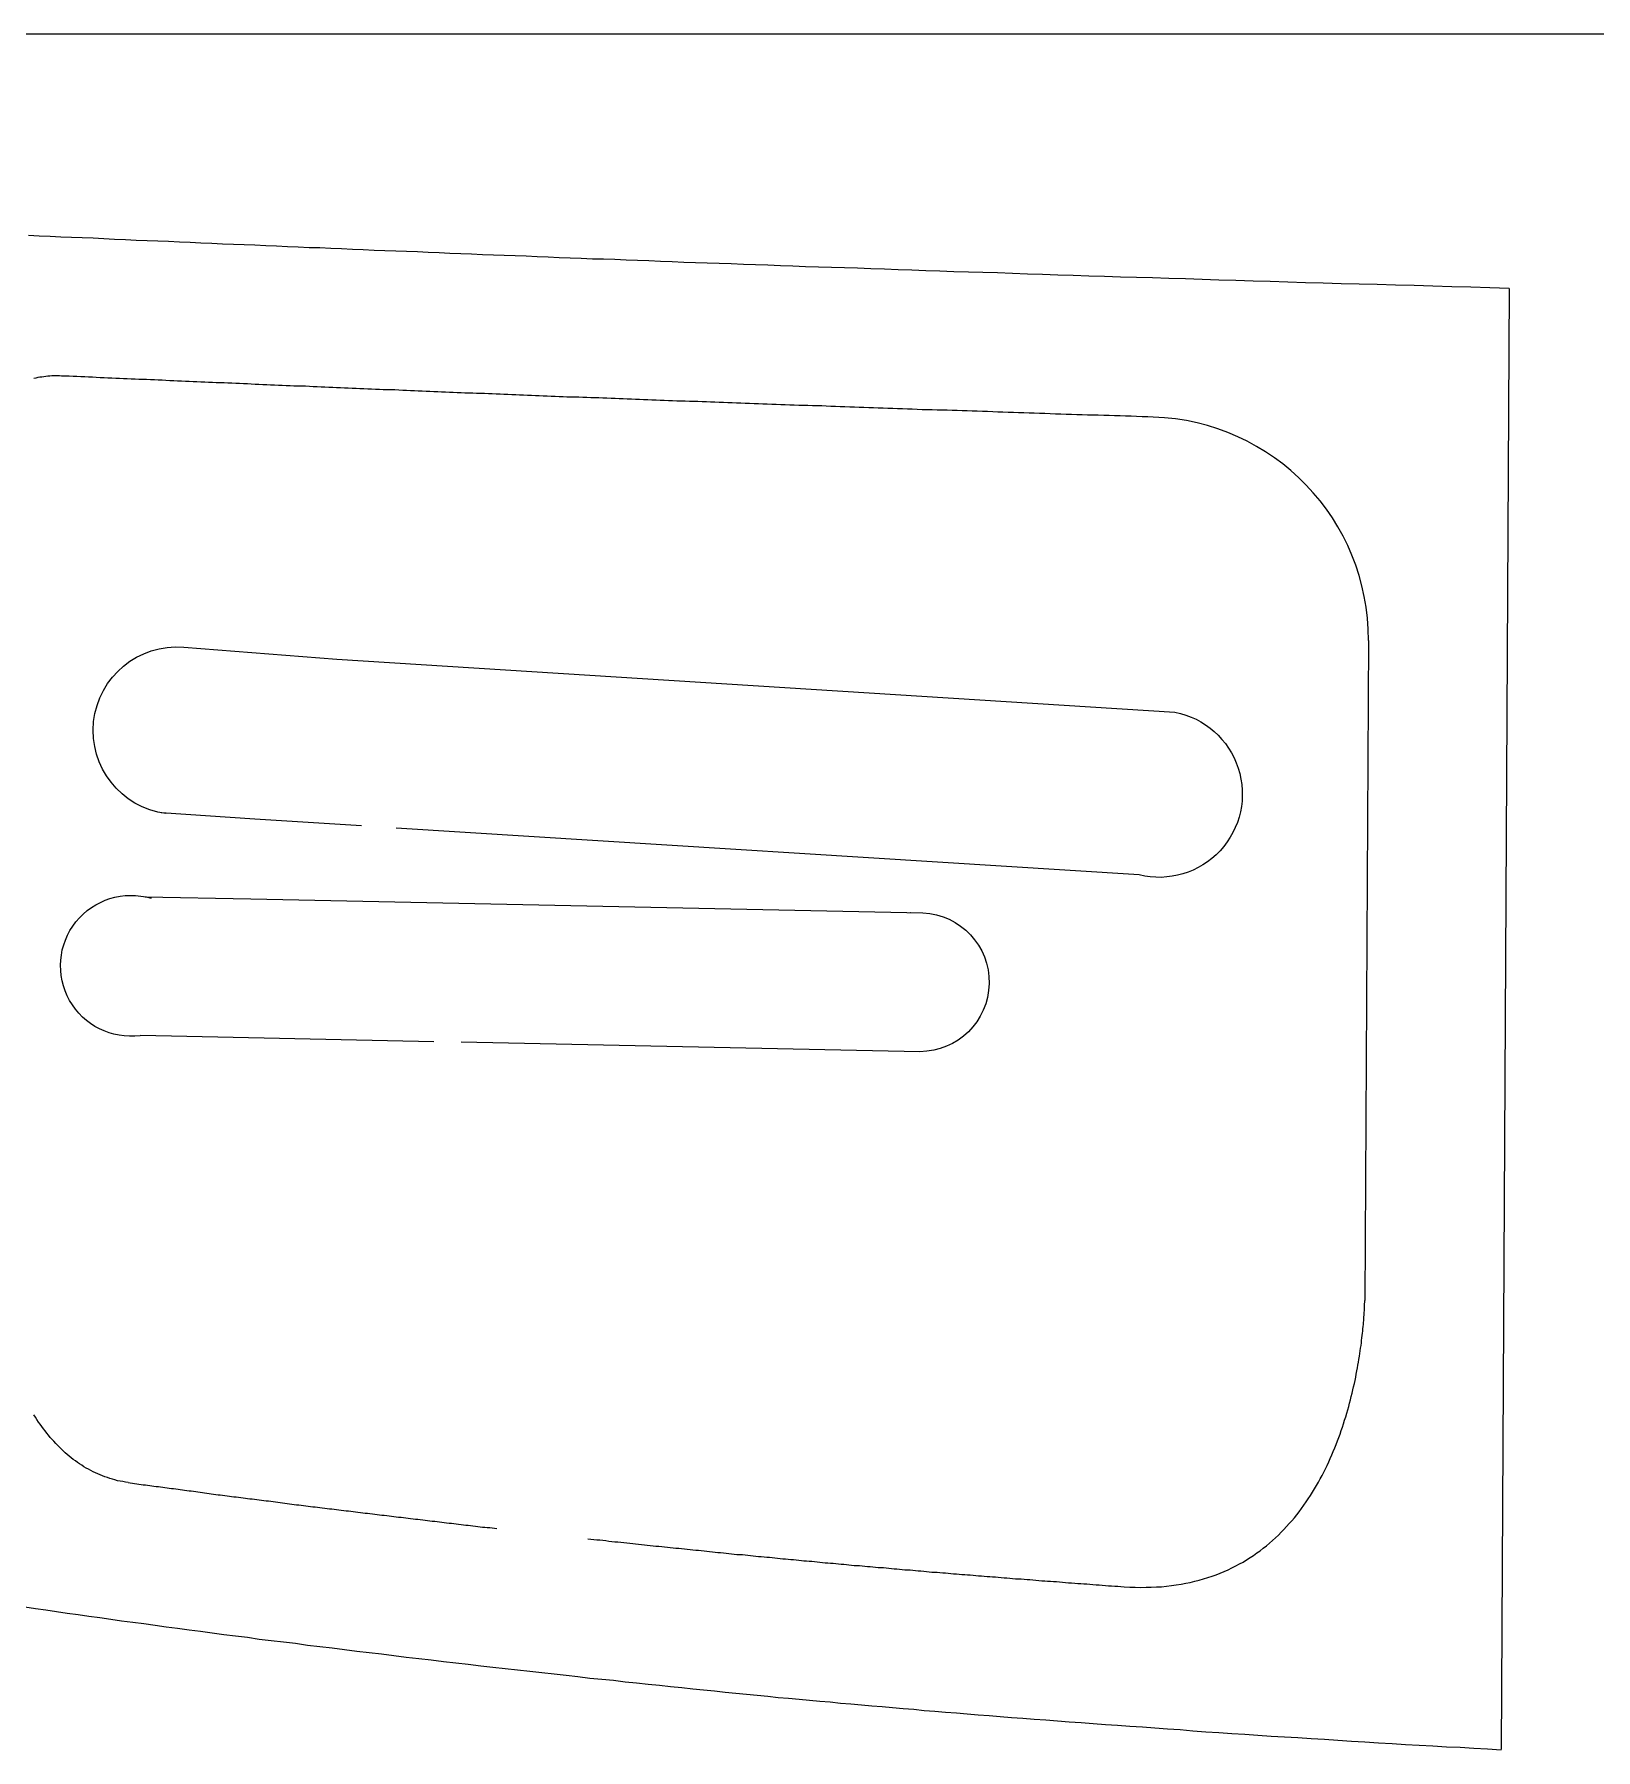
# Model space of a CAD drawing. Header units: millimetres. Extents: x 41 to 1041, y 1148 to 1248.
# Drawn here: x 861.7 to 917.9, y 1186.1 to 1247.8 of the extents above; entities that cross this region are included whole.
import ezdxf

# ---------------------------------------------------------------- set-up
doc = ezdxf.new("R2010")
doc.units = ezdxf.units.MM

msp = doc.modelspace()

# ---------------------------------------------------------------- linework, layer by layer
msp.add_line((1041.281, 1247.802), (41.311, 1247.802))
at = {"color": 3}
for p, q in [((914.829, 1238.659), (914.537, 1186.068)), ((909.759, 1225.985), (909.627, 1202.233)), ((901.508, 1217.546), (874.762, 1219.235)), ((876.116, 1211.547), (865.558, 1211.764)), ((893.617, 1211.187), (877.099, 1211.526))]:
    msp.add_line(p, q, dxfattribs=at)
for points in [[(866.474, 1219.758, -0.97632), (867.114, 1225.745), (872.627, 1225.311)], [(902.797, 1223.406, -1.023403), (901.508, 1217.546)], [(865.544, 1211.762, -1.236556), (865.943, 1216.706)], [(893.72, 1216.185, -0.975424), (893.617, 1211.187)]]:
    msp.add_lwpolyline(points, format="xyb", dxfattribs=at)
for points in [[(872.627, 1225.311), (902.797, 1223.406)], [(873.516, 1219.314), (869.673, 1219.556), (866.303, 1219.786)], [(876.286, 1219.139), (876.286, 1219.139)], [(891.499, 1218.178), (891.499, 1218.178)], [(865.726, 1216.761), (869.525, 1216.683)], [(869.525, 1216.683), (893.72, 1216.185)], [(885.408, 1216.356), (885.408, 1216.356)], [(870.64, 1211.659), (870.64, 1211.659)], [(876.116, 1211.547), (876.116, 1211.547)], [(885.951, 1211.344), (885.951, 1211.344)], [(893.617, 1211.187), (893.617, 1211.187)]]:
    msp.add_lwpolyline(points, dxfattribs=at)
for points in [[(914.829, 1238.655, 0), (914.133, 1238.678, 0), (913.443, 1238.7, 0), (912.759, 1238.713, 0), (912.08, 1238.735, 0), (911.407, 1238.757, 0), (910.74, 1238.77, 0), (910.079, 1238.792, 0), (909.423, 1238.805, 0), (908.773, 1238.827, 0), (908.128, 1238.849, 0), (907.489, 1238.862, 0), (906.856, 1238.884, 0), (906.228, 1238.906, 0), (905.606, 1238.919, 0), (904.99, 1238.941, 0), (904.379, 1238.953, 0), (903.774, 1238.975, 0), (903.174, 1238.997, 0), (902.58, 1239.01, 0), (901.991, 1239.032, 0), (901.408, 1239.044, 0), (900.83, 1239.066, 0), (900.259, 1239.088, 0), (899.693, 1239.1, 0), (899.132, 1239.122, 0), (898.576, 1239.134, 0), (898.026, 1239.156, 0), (897.482, 1239.168, 0), (896.943, 1239.19, 0), (896.409, 1239.212, 0), (895.881, 1239.224, 0), (895.358, 1239.246, 0), (894.841, 1239.258, 0), (894.329, 1239.28, 0), (893.823, 1239.291, 0), (893.322, 1239.313, 0), (892.826, 1239.325, 0), (892.336, 1239.347, 0), (891.851, 1239.359, 0), (891.372, 1239.38, 0), (890.897, 1239.392, 0), (890.427, 1239.404, 0), (889.962, 1239.425, 0), (889.501, 1239.437, 0), (889.045, 1239.459, 0), (888.593, 1239.47, 0), (888.145, 1239.492, 0), (887.701, 1239.504, 0), (887.261, 1239.515, 0), (886.824, 1239.537, 0), (886.391, 1239.548, 0), (885.962, 1239.57, 0), (885.535, 1239.582, 0), (885.112, 1239.593, 0), (884.692, 1239.615, 0), (884.275, 1239.626, 0), (883.86, 1239.648, 0), (883.449, 1239.659, 0), (883.039, 1239.671, 0), (882.632, 1239.692, 0), (882.227, 1239.704, 0), (881.823, 1239.715, 0), (881.422, 1239.736, 0), (881.022, 1239.748, 0), (880.624, 1239.759, 0), (880.227, 1239.781, 0), (879.831, 1239.792, 0), (879.437, 1239.814, 0), (879.043, 1239.825, 0), (878.651, 1239.837, 0), (878.259, 1239.858, 0), (877.867, 1239.869, 0), (877.476, 1239.891, 0), (877.086, 1239.902, 0), (876.695, 1239.914, 0), (876.305, 1239.935, 0), (875.914, 1239.946, 0), (875.525, 1239.968, 0), (875.134, 1239.979, 0), (874.744, 1239.991, 0), (874.354, 1240.012, 0), (873.964, 1240.024, 0), (873.574, 1240.045, 0), (873.184, 1240.056, 0), (872.794, 1240.078, 0), (872.405, 1240.089, 0), (872.015, 1240.111, 0), (871.625, 1240.122, 0), (871.236, 1240.143, 0), (870.846, 1240.155, 0), (870.457, 1240.176, 0), (870.068, 1240.188, 0), (869.679, 1240.209, 0), (869.289, 1240.221, 0), (868.901, 1240.242, 0), (868.512, 1240.253, 0), (868.123, 1240.275, 0), (867.735, 1240.286, 0), (867.346, 1240.308, 0), (866.957, 1240.319, 0), (866.569, 1240.34, 0), (866.18, 1240.352, 0), (865.792, 1240.373, 0), (865.403, 1240.385, 0), (865.015, 1240.406, 0), (864.627, 1240.418, 0), (864.239, 1240.439, 0), (863.851, 1240.46, 0), (863.463, 1240.472, 0), (863.075, 1240.493, 0), (862.687, 1240.505, 0), (862.3, 1240.526, 0), (861.912, 1240.537, 0), (861.525, 1240.559, 0)], [(862.715, 1235.504, 0), (862.644, 1235.505, 0), (862.574, 1235.505, 0), (862.503, 1235.505, 0), (862.432, 1235.505, 0), (862.361, 1235.506, 0), (862.29, 1235.496, 0), (862.218, 1235.496, 0), (862.147, 1235.487, 0), (862.075, 1235.477, 0), (862.003, 1235.467, 0), (861.932, 1235.457, 0), (861.86, 1235.448, 0), (861.788, 1235.428, 0), (861.716, 1235.418, 0)], [(902.013, 1234.022, 0), (901.814, 1234.032, 0), (901.614, 1234.033, 0), (901.415, 1234.044, 0), (901.217, 1234.054, 0), (901.019, 1234.055, 0), (900.822, 1234.066, 0), (900.625, 1234.067, 0), (900.428, 1234.077, 0), (900.232, 1234.078, 0), (900.037, 1234.089, 0), (899.842, 1234.099, 0), (899.647, 1234.1, 0), (899.453, 1234.111, 0), (899.26, 1234.112, 0), (899.067, 1234.122, 0), (898.874, 1234.123, 0), (898.684, 1234.134, 0), (898.492, 1234.134, 0), (898.301, 1234.145, 0), (898.111, 1234.156, 0), (897.921, 1234.156, 0), (897.731, 1234.167, 0), (897.542, 1234.168, 0), (897.354, 1234.179, 0), (897.166, 1234.179, 0), (896.979, 1234.19, 0), (896.792, 1234.191, 0), (896.605, 1234.201, 0), (896.42, 1234.202, 0), (896.234, 1234.213, 0), (896.049, 1234.223, 0), (895.865, 1234.224, 0), (895.681, 1234.235, 0), (895.498, 1234.235, 0), (895.315, 1234.246, 0), (895.133, 1234.247, 0), (894.951, 1234.257, 0), (894.77, 1234.258, 0), (894.59, 1234.269, 0), (894.409, 1234.269, 0), (894.23, 1234.28, 0), (894.051, 1234.281, 0), (893.872, 1234.291, 0), (893.694, 1234.292, 0), (893.517, 1234.302, 0), (893.34, 1234.313, 0), (893.163, 1234.314, 0), (892.987, 1234.324, 0), (892.812, 1234.325, 0), (892.637, 1234.336, 0), (892.463, 1234.336, 0), (892.289, 1234.347, 0), (892.116, 1234.348, 0), (891.943, 1234.358, 0), (891.771, 1234.359, 0), (891.599, 1234.369, 0), (891.428, 1234.37, 0), (891.257, 1234.381, 0), (891.087, 1234.381, 0), (890.918, 1234.392, 0), (890.749, 1234.393, 0), (890.58, 1234.403, 0), (890.413, 1234.404, 0), (890.245, 1234.414, 0), (890.08, 1234.425, 0), (889.913, 1234.426, 0), (889.748, 1234.436, 0), (889.583, 1234.437, 0), (889.418, 1234.447, 0), (889.254, 1234.448, 0), (889.09, 1234.459, 0), (888.928, 1234.459, 0), (888.765, 1234.47, 0), (888.603, 1234.47, 0), (888.442, 1234.481, 0), (888.281, 1234.482, 0), (888.121, 1234.492, 0), (887.961, 1234.493, 0), (887.802, 1234.503, 0), (887.643, 1234.504, 0), (887.485, 1234.514, 0), (887.327, 1234.515, 0), (887.17, 1234.526, 0), (887.013, 1234.526, 0), (886.857, 1234.537, 0), (886.701, 1234.537, 0), (886.545, 1234.548, 0), (886.39, 1234.548, 0), (886.236, 1234.559, 0), (886.082, 1234.56, 0), (885.928, 1234.57, 0), (885.775, 1234.571, 0), (885.622, 1234.581, 0), (885.469, 1234.582, 0), (885.317, 1234.592, 0), (885.166, 1234.593, 0), (885.014, 1234.603, 0), (884.864, 1234.604, 0), (884.713, 1234.614, 0), (884.563, 1234.615, 0), (884.413, 1234.626, 0), (884.264, 1234.626, 0), (884.115, 1234.637, 0), (883.966, 1234.637, 0), (883.817, 1234.648, 0), (883.669, 1234.648, 0), (883.522, 1234.659, 0), (883.374, 1234.659, 0), (883.227, 1234.67, 0), (883.08, 1234.67, 0), (882.934, 1234.681, 0), (882.787, 1234.681, 0), (882.641, 1234.692, 0), (882.496, 1234.693, 0), (882.35, 1234.703, 0), (882.205, 1234.704, 0), (882.061, 1234.714, 0), (881.916, 1234.715, 0), (881.772, 1234.715, 0), (881.628, 1234.726, 0), (881.484, 1234.726, 0), (881.34, 1234.737, 0), (881.196, 1234.737, 0), (881.053, 1234.748, 0), (880.91, 1234.748, 0), (880.767, 1234.759, 0), (880.624, 1234.759, 0), (880.482, 1234.77, 0), (880.339, 1234.77, 0), (880.197, 1234.781, 0), (880.055, 1234.781, 0), (879.913, 1234.792, 0), (879.771, 1234.792, 0), (879.63, 1234.803, 0), (879.488, 1234.803, 0), (879.347, 1234.814, 0), (879.206, 1234.814, 0), (879.064, 1234.825, 0), (878.923, 1234.826, 0), (878.783, 1234.836, 0), (878.642, 1234.837, 0), (878.501, 1234.847, 0), (878.36, 1234.848, 0), (878.22, 1234.858, 0), (878.079, 1234.859, 0), (877.939, 1234.869, 0), (877.799, 1234.87, 0), (877.658, 1234.88, 0), (877.518, 1234.881, 0), (877.378, 1234.891, 0), (877.238, 1234.892, 0), (877.097, 1234.902, 0), (876.957, 1234.903, 0), (876.817, 1234.913, 0), (876.677, 1234.914, 0), (876.537, 1234.924, 0), (876.397, 1234.925, 0), (876.256, 1234.935, 0), (876.116, 1234.936, 0), (875.976, 1234.946, 0), (875.836, 1234.947, 0), (875.696, 1234.957, 0), (875.556, 1234.958, 0), (875.416, 1234.968, 0), (875.276, 1234.969, 0), (875.136, 1234.979, 0), (874.996, 1234.98, 0), (874.856, 1234.99, 0), (874.717, 1235.001, 0), (874.577, 1235.001, 0), (874.437, 1235.012, 0), (874.297, 1235.012, 0), (874.157, 1235.023, 0), (874.017, 1235.023, 0), (873.877, 1235.034, 0), (873.737, 1235.034, 0), (873.597, 1235.045, 0), (873.457, 1235.045, 0), (873.317, 1235.056, 0), (873.177, 1235.056, 0), (873.038, 1235.067, 0), (872.898, 1235.067, 0), (872.758, 1235.078, 0), (872.618, 1235.078, 0), (872.478, 1235.089, 0), (872.338, 1235.089, 0), (872.198, 1235.1, 0), (872.059, 1235.1, 0), (871.919, 1235.111, 0), (871.779, 1235.111, 0), (871.639, 1235.122, 0), (871.5, 1235.133, 0), (871.36, 1235.133, 0), (871.22, 1235.144, 0), (871.08, 1235.144, 0), (870.941, 1235.155, 0), (870.801, 1235.155, 0), (870.661, 1235.166, 0), (870.521, 1235.166, 0), (870.382, 1235.177, 0), (870.242, 1235.177, 0), (870.102, 1235.188, 0), (869.963, 1235.188, 0), (869.823, 1235.199, 0), (869.683, 1235.199, 0), (869.544, 1235.21, 0), (869.404, 1235.22, 0), (869.265, 1235.221, 0), (869.125, 1235.231, 0), (868.985, 1235.232, 0), (868.846, 1235.242, 0), (868.706, 1235.243, 0), (868.567, 1235.253, 0), (868.427, 1235.254, 0), (868.287, 1235.264, 0), (868.148, 1235.265, 0), (868.008, 1235.275, 0), (867.87, 1235.286, 0), (867.73, 1235.286, 0), (867.591, 1235.297, 0), (867.451, 1235.297, 0), (867.312, 1235.308, 0), (867.172, 1235.308, 0), (867.033, 1235.319, 0), (866.894, 1235.319, 0), (866.754, 1235.33, 0), (866.615, 1235.33, 0), (866.475, 1235.341, 0), (866.336, 1235.351, 0), (866.196, 1235.352, 0), (866.057, 1235.362, 0), (865.918, 1235.363, 0), (865.778, 1235.373, 0), (865.639, 1235.374, 0), (865.5, 1235.384, 0), (865.36, 1235.385, 0), (865.221, 1235.395, 0), (865.082, 1235.406, 0), (864.942, 1235.406, 0), (864.803, 1235.417, 0), (864.664, 1235.417, 0), (864.524, 1235.428, 0), (864.385, 1235.428, 0), (864.246, 1235.439, 0), (864.107, 1235.439, 0), (863.967, 1235.45, 0), (863.828, 1235.46, 0), (863.689, 1235.461, 0), (863.55, 1235.471, 0), (863.411, 1235.472, 0), (863.271, 1235.482, 0), (863.132, 1235.483, 0), (862.993, 1235.493, 0), (862.854, 1235.504, 0), (862.715, 1235.504, 0)], [(893.281, 1216.193, 0), (893.281, 1216.193, 0), (893.281, 1216.193, 0), (893.281, 1216.193, 0), (893.281, 1216.193, 0), (893.281, 1216.193, 0), (893.281, 1216.193, 0), (893.281, 1216.193, 0), (893.281, 1216.193, 0), (893.281, 1216.193, 0), (893.281, 1216.193, 0), (893.281, 1216.193, 0), (893.281, 1216.193, 0), (893.281, 1216.193, 0), (893.281, 1216.193, 0), (893.281, 1216.193, 0), (893.281, 1216.193, 0), (893.282, 1216.193, 0), (893.282, 1216.193, 0), (893.282, 1216.193, 0), (893.282, 1216.193, 0), (893.282, 1216.193, 0), (893.282, 1216.193, 0), (893.282, 1216.193, 0), (893.282, 1216.193, 0), (893.282, 1216.193, 0), (893.282, 1216.193, 0), (893.283, 1216.193, 0), (893.283, 1216.193, 0), (893.283, 1216.193, 0), (893.283, 1216.193, 0), (893.283, 1216.193, 0), (893.283, 1216.193, 0), (893.283, 1216.193, 0), (893.283, 1216.193, 0), (893.283, 1216.193, 0), (893.284, 1216.193, 0), (893.284, 1216.193, 0), (893.284, 1216.193, 0), (893.284, 1216.193, 0), (893.284, 1216.193, 0), (893.284, 1216.193, 0), (893.284, 1216.193, 0), (893.285, 1216.193, 0), (893.285, 1216.193, 0), (893.285, 1216.193, 0), (893.285, 1216.193, 0), (893.285, 1216.193, 0), (893.285, 1216.193, 0), (893.285, 1216.193, 0), (893.285, 1216.193, 0), (893.286, 1216.193, 0), (893.286, 1216.193, 0), (893.286, 1216.193, 0), (893.286, 1216.193, 0), (893.286, 1216.193, 0), (893.286, 1216.193, 0), (893.286, 1216.193, 0), (893.287, 1216.193, 0), (893.287, 1216.193, 0), (893.287, 1216.193, 0), (893.287, 1216.193, 0), (893.287, 1216.193, 0), (893.287, 1216.193, 0), (893.287, 1216.193, 0), (893.287, 1216.193, 0), (893.288, 1216.193, 0), (893.288, 1216.193, 0), (893.288, 1216.193, 0), (893.288, 1216.193, 0), (893.288, 1216.193, 0), (893.288, 1216.193, 0), (893.288, 1216.193, 0), (893.288, 1216.193, 0), (893.289, 1216.193, 0), (893.289, 1216.193, 0), (893.289, 1216.193, 0), (893.289, 1216.193, 0), (893.289, 1216.193, 0), (893.289, 1216.193, 0), (893.289, 1216.193, 0), (893.289, 1216.193, 0), (893.289, 1216.193, 0), (893.29, 1216.193, 0), (893.29, 1216.193, 0), (893.29, 1216.193, 0), (893.29, 1216.193, 0), (893.29, 1216.193, 0), (893.29, 1216.193, 0), (893.29, 1216.193, 0), (893.29, 1216.193, 0), (893.29, 1216.193, 0), (893.29, 1216.193, 0), (893.29, 1216.193, 0), (893.291, 1216.193, 0), (893.291, 1216.193, 0), (893.291, 1216.193, 0), (893.291, 1216.193, 0), (893.291, 1216.193, 0), (893.291, 1216.193, 0), (893.291, 1216.193, 0), (893.291, 1216.193, 0), (893.291, 1216.193, 0), (893.291, 1216.193, 0), (893.291, 1216.193, 0), (893.291, 1216.193, 0), (893.291, 1216.193, 0), (893.291, 1216.193, 0), (893.291, 1216.193, 0), (893.291, 1216.193, 0), (893.291, 1216.193, 0), (893.291, 1216.193, 0), (893.291, 1216.193, 0), (893.291, 1216.193, 0), (893.291, 1216.193, 0), (893.291, 1216.193, 0), (893.291, 1216.193, 0), (893.291, 1216.193, 0), (893.291, 1216.193, 0), (893.291, 1216.193, 0), (893.291, 1216.193, 0), (893.291, 1216.193, 0), (893.291, 1216.193, 0), (893.291, 1216.193, 0), (893.291, 1216.193, 0), (893.291, 1216.193, 0), (893.291, 1216.193, 0), (893.291, 1216.193, 0)], [(900.966, 1191.925, 0), (901.168, 1191.914, 0), (901.366, 1191.914, 0), (901.561, 1191.903, 0), (901.754, 1191.912, 0), (901.943, 1191.912, 0), (902.129, 1191.921, 0), (902.312, 1191.93, 0), (902.492, 1191.95, 0), (902.669, 1191.969, 0), (902.843, 1191.998, 0), (903.014, 1192.018, 0), (903.183, 1192.057, 0), (903.348, 1192.086, 0), (903.51, 1192.126, 0), (903.67, 1192.165, 0), (903.827, 1192.215, 0), (903.981, 1192.264, 0), (904.133, 1192.314, 0), (904.281, 1192.363, 0), (904.427, 1192.423, 0), (904.57, 1192.482, 0), (904.71, 1192.542, 0), (904.849, 1192.611, 0), (904.984, 1192.681, 0), (905.117, 1192.75, 0), (905.247, 1192.82, 0), (905.375, 1192.899, 0), (905.5, 1192.979, 0), (905.622, 1193.058, 0), (905.743, 1193.148, 0), (905.861, 1193.227, 0), (905.976, 1193.317, 0), (906.09, 1193.407, 0), (906.2, 1193.496, 0), (906.308, 1193.596, 0), (906.415, 1193.695, 0), (906.518, 1193.785, 0), (906.619, 1193.895, 0), (906.719, 1193.994, 0), (906.816, 1194.094, 0), (906.91, 1194.204, 0), (907.004, 1194.303, 0), (907.094, 1194.413, 0), (907.183, 1194.523, 0), (907.269, 1194.632, 0), (907.353, 1194.752, 0), (907.435, 1194.862, 0), (907.515, 1194.981, 0), (907.594, 1195.091, 0), (907.67, 1195.211, 0), (907.745, 1195.331, 0), (907.817, 1195.45, 0), (907.887, 1195.57, 0), (907.957, 1195.69, 0), (908.023, 1195.81, 0), (908.089, 1195.929, 0), (908.152, 1196.059, 0), (908.214, 1196.179, 0), (908.273, 1196.299, 0), (908.332, 1196.428, 0), (908.388, 1196.548, 0), (908.442, 1196.678, 0), (908.496, 1196.798, 0), (908.547, 1196.928, 0), (908.597, 1197.047, 0), (908.645, 1197.177, 0), (908.692, 1197.307, 0), (908.737, 1197.427, 0), (908.782, 1197.557, 0), (908.823, 1197.677, 0), (908.865, 1197.796, 0), (908.904, 1197.926, 0), (908.942, 1198.046, 0), (908.979, 1198.176, 0), (909.014, 1198.296, 0), (909.049, 1198.416, 0), (909.081, 1198.536, 0), (909.113, 1198.656, 0), (909.143, 1198.775, 0), (909.173, 1198.895, 0), (909.2, 1199.015, 0), (909.226, 1199.125, 0), (909.253, 1199.245, 0), (909.277, 1199.355, 0), (909.301, 1199.475, 0), (909.322, 1199.585, 0), (909.343, 1199.695, 0), (909.364, 1199.805, 0), (909.383, 1199.905, 0), (909.402, 1200.015, 0), (909.419, 1200.114, 0), (909.435, 1200.224, 0), (909.451, 1200.324, 0), (909.466, 1200.424, 0), (909.479, 1200.514, 0), (909.493, 1200.614, 0), (909.505, 1200.704, 0), (909.516, 1200.794, 0), (909.527, 1200.884, 0), (909.537, 1200.974, 0), (909.546, 1201.054, 0), (909.555, 1201.134, 0), (909.563, 1201.214, 0), (909.57, 1201.294, 0), (909.578, 1201.374, 0), (909.584, 1201.444, 0), (909.589, 1201.514, 0), (909.594, 1201.574, 0), (909.599, 1201.644, 0), (909.603, 1201.704, 0), (909.607, 1201.764, 0), (909.61, 1201.814, 0), (909.613, 1201.864, 0), (909.615, 1201.914, 0), (909.618, 1201.964, 0), (909.62, 1202.004, 0), (909.621, 1202.044, 0), (909.623, 1202.074, 0), (909.624, 1202.114, 0), (909.624, 1202.134, 0), (909.625, 1202.164, 0), (909.625, 1202.184, 0), (909.627, 1202.204, 0), (909.627, 1202.214, 0), (909.627, 1202.224, 0), (909.627, 1202.234, 0), (909.627, 1202.234, 0)], [(865.115, 1195.685, 0), (865.017, 1195.696, 0), (864.921, 1195.716, 0), (864.826, 1195.727, 0), (864.732, 1195.747, 0), (864.638, 1195.777, 0), (864.546, 1195.798, 0), (864.455, 1195.828, 0), (864.365, 1195.858, 0), (864.276, 1195.889, 0), (864.188, 1195.919, 0), (864.103, 1195.959, 0), (864.017, 1195.989, 0), (863.932, 1196.03, 0), (863.848, 1196.07, 0), (863.765, 1196.11, 0), (863.683, 1196.161, 0), (863.602, 1196.201, 0), (863.523, 1196.251, 0), (863.444, 1196.302, 0), (863.366, 1196.352, 0), (863.289, 1196.402, 0), (863.213, 1196.462, 0), (863.139, 1196.513, 0), (863.065, 1196.573, 0), (862.992, 1196.633, 0), (862.919, 1196.693, 0), (862.848, 1196.754, 0), (862.778, 1196.824, 0), (862.709, 1196.884, 0), (862.64, 1196.954, 0), (862.572, 1197.025, 0), (862.506, 1197.085, 0), (862.44, 1197.165, 0), (862.375, 1197.235, 0), (862.311, 1197.306, 0), (862.248, 1197.386, 0), (862.185, 1197.456, 0), (862.124, 1197.536, 0), (862.064, 1197.617, 0), (862.004, 1197.697, 0), (861.944, 1197.777, 0), (861.886, 1197.857, 0), (861.829, 1197.947, 0), (861.772, 1198.028, 0), (861.716, 1198.118, 0)], [(865.115, 1195.685, 0), (865.191, 1195.665, 0), (865.268, 1195.655, 0), (865.345, 1195.645, 0), (865.422, 1195.634, 0), (865.499, 1195.624, 0), (865.577, 1195.614, 0), (865.654, 1195.603, 0), (865.732, 1195.593, 0), (865.81, 1195.583, 0), (865.888, 1195.573, 0), (865.965, 1195.562, 0), (866.043, 1195.552, 0), (866.122, 1195.542, 0), (866.2, 1195.532, 0), (866.278, 1195.521, 0), (866.356, 1195.511, 0), (866.435, 1195.501, 0), (866.513, 1195.49, 0), (866.592, 1195.48, 0), (866.671, 1195.47, 0), (866.75, 1195.46, 0), (866.829, 1195.449, 0), (866.908, 1195.439, 0), (866.987, 1195.429, 0), (867.067, 1195.418, 0), (867.146, 1195.408, 0), (867.226, 1195.398, 0), (867.304, 1195.387, 0), (867.384, 1195.377, 0), (867.464, 1195.367, 0), (867.544, 1195.357, 0), (867.624, 1195.346, 0), (867.704, 1195.336, 0), (867.784, 1195.326, 0), (867.865, 1195.305, 0), (867.945, 1195.295, 0), (868.026, 1195.285, 0), (868.107, 1195.275, 0), (868.188, 1195.264, 0), (868.269, 1195.254, 0), (868.35, 1195.244, 0), (868.431, 1195.233, 0), (868.512, 1195.223, 0), (868.594, 1195.213, 0), (868.675, 1195.203, 0), (868.757, 1195.192, 0), (868.839, 1195.182, 0), (868.921, 1195.172, 0), (869.003, 1195.161, 0), (869.085, 1195.151, 0), (869.167, 1195.141, 0), (869.25, 1195.13, 0), (869.332, 1195.12, 0), (869.414, 1195.11, 0), (869.496, 1195.1, 0), (869.579, 1195.089, 0), (869.662, 1195.079, 0), (869.745, 1195.069, 0), (869.828, 1195.058, 0), (869.911, 1195.048, 0), (869.995, 1195.038, 0), (870.078, 1195.027, 0), (870.162, 1195.017, 0), (870.245, 1195.007, 0), (870.329, 1194.996, 0), (870.413, 1194.986, 0), (870.496, 1194.976, 0), (870.58, 1194.966, 0), (870.664, 1194.945, 0), (870.748, 1194.935, 0), (870.833, 1194.925, 0), (870.917, 1194.914, 0), (871.001, 1194.904, 0), (871.086, 1194.894, 0), (871.17, 1194.883, 0), (871.255, 1194.873, 0), (871.339, 1194.863, 0), (871.424, 1194.853, 0), (871.509, 1194.842, 0), (871.594, 1194.832, 0), (871.677, 1194.822, 0), (871.762, 1194.811, 0), (871.847, 1194.801, 0), (871.933, 1194.791, 0), (872.018, 1194.78, 0), (872.103, 1194.77, 0), (872.188, 1194.76, 0), (872.274, 1194.749, 0), (872.359, 1194.739, 0), (872.444, 1194.729, 0), (872.53, 1194.718, 0), (872.615, 1194.708, 0), (872.701, 1194.698, 0), (872.787, 1194.688, 0), (872.872, 1194.677, 0), (872.958, 1194.667, 0), (873.044, 1194.657, 0), (873.13, 1194.646, 0), (873.216, 1194.636, 0), (873.301, 1194.626, 0), (873.387, 1194.615, 0), (873.473, 1194.605, 0), (873.559, 1194.595, 0), (873.645, 1194.584, 0), (873.731, 1194.574, 0), (873.817, 1194.564, 0), (873.904, 1194.554, 0), (873.989, 1194.543, 0), (874.075, 1194.533, 0), (874.161, 1194.523, 0), (874.247, 1194.512, 0), (874.334, 1194.502, 0), (874.42, 1194.492, 0), (874.506, 1194.481, 0), (874.592, 1194.471, 0), (874.679, 1194.461, 0), (874.765, 1194.45, 0), (874.851, 1194.44, 0), (874.938, 1194.43, 0), (875.024, 1194.419, 0), (875.111, 1194.409, 0), (875.197, 1194.399, 0), (875.283, 1194.388, 0), (875.37, 1194.378, 0), (875.456, 1194.368, 0), (875.543, 1194.358, 0), (875.629, 1194.347, 0), (875.715, 1194.337, 0), (875.802, 1194.327, 0), (875.888, 1194.316, 0), (875.974, 1194.306, 0), (876.061, 1194.296, 0), (876.147, 1194.285, 0), (876.234, 1194.275, 0), (876.319, 1194.265, 0), (876.405, 1194.254, 0), (876.491, 1194.244, 0), (876.578, 1194.234, 0), (876.664, 1194.223, 0), (876.75, 1194.213, 0), (876.837, 1194.203, 0), (876.923, 1194.193, 0), (877.009, 1194.182, 0), (877.095, 1194.172, 0), (877.181, 1194.162, 0), (877.267, 1194.151, 0), (877.353, 1194.141, 0), (877.439, 1194.131, 0), (877.525, 1194.12, 0), (877.611, 1194.11, 0), (877.697, 1194.1, 0), (877.783, 1194.089, 0), (877.869, 1194.079, 0), (877.955, 1194.079, 0), (878.041, 1194.068, 0), (878.127, 1194.058, 0), (878.212, 1194.048, 0), (878.298, 1194.038, 0), (878.383, 1194.027, 0)], [(881.663, 1193.655, 0), (881.772, 1193.645, 0), (881.881, 1193.635, 0), (881.989, 1193.624, 0), (882.098, 1193.614, 0), (882.206, 1193.603, 0), (882.314, 1193.593, 0), (882.421, 1193.573, 0), (882.529, 1193.562, 0), (882.636, 1193.552, 0), (882.743, 1193.541, 0), (882.85, 1193.531, 0), (882.957, 1193.521, 0), (883.063, 1193.51, 0), (883.169, 1193.5, 0), (883.275, 1193.489, 0), (883.381, 1193.479, 0), (883.486, 1193.459, 0), (883.592, 1193.448, 0), (883.697, 1193.438, 0), (883.8, 1193.428, 0), (883.905, 1193.417, 0), (884.009, 1193.407, 0), (884.113, 1193.396, 0), (884.217, 1193.386, 0), (884.32, 1193.376, 0), (884.424, 1193.365, 0), (884.527, 1193.355, 0), (884.629, 1193.345, 0), (884.732, 1193.334, 0), (884.834, 1193.324, 0), (884.936, 1193.313, 0), (885.038, 1193.303, 0), (885.139, 1193.293, 0), (885.241, 1193.282, 0), (885.342, 1193.272, 0), (885.443, 1193.262, 0), (885.543, 1193.251, 0), (885.644, 1193.241, 0), (885.744, 1193.23, 0), (885.844, 1193.22, 0), (885.944, 1193.21, 0), (886.044, 1193.199, 0), (886.143, 1193.189, 0), (886.243, 1193.179, 0), (886.342, 1193.168, 0), (886.441, 1193.158, 0), (886.539, 1193.148, 0), (886.637, 1193.137, 0), (886.736, 1193.127, 0), (886.834, 1193.116, 0), (886.932, 1193.106, 0), (887.03, 1193.096, 0), (887.128, 1193.095, 0), (887.226, 1193.085, 0), (887.323, 1193.075, 0), (887.421, 1193.064, 0), (887.518, 1193.054, 0), (887.615, 1193.044, 0), (887.712, 1193.033, 0), (887.809, 1193.023, 0), (887.906, 1193.013, 0), (888.003, 1193.002, 0), (888.1, 1192.992, 0), (888.196, 1192.992, 0), (888.293, 1192.981, 0), (888.389, 1192.971, 0), (888.485, 1192.96, 0), (888.581, 1192.95, 0), (888.677, 1192.94, 0), (888.773, 1192.929, 0), (888.869, 1192.919, 0), (888.965, 1192.909, 0), (889.061, 1192.908, 0), (889.156, 1192.898, 0), (889.252, 1192.888, 0), (889.348, 1192.877, 0), (889.442, 1192.867, 0), (889.538, 1192.857, 0), (889.633, 1192.846, 0), (889.728, 1192.846, 0), (889.824, 1192.836, 0), (889.919, 1192.825, 0), (890.014, 1192.815, 0), (890.11, 1192.805, 0), (890.205, 1192.794, 0), (890.3, 1192.794, 0), (890.395, 1192.784, 0), (890.491, 1192.773, 0), (890.586, 1192.763, 0), (890.681, 1192.753, 0), (890.776, 1192.742, 0), (890.872, 1192.742, 0), (890.967, 1192.731, 0), (891.062, 1192.721, 0), (891.157, 1192.711, 0), (891.253, 1192.7, 0), (891.348, 1192.7, 0), (891.443, 1192.69, 0), (891.539, 1192.679, 0), (891.634, 1192.669, 0), (891.729, 1192.659, 0), (891.825, 1192.658, 0), (891.921, 1192.648, 0), (892.016, 1192.638, 0), (892.112, 1192.627, 0), (892.208, 1192.617, 0), (892.303, 1192.617, 0), (892.399, 1192.606, 0), (892.495, 1192.596, 0), (892.59, 1192.586, 0), (892.686, 1192.575, 0), (892.783, 1192.575, 0), (892.879, 1192.565, 0), (892.975, 1192.554, 0), (893.072, 1192.544, 0), (893.168, 1192.533, 0), (893.265, 1192.533, 0), (893.362, 1192.523, 0), (893.459, 1192.512, 0), (893.556, 1192.502, 0), (893.653, 1192.502, 0), (893.75, 1192.491, 0), (893.847, 1192.481, 0), (893.945, 1192.471, 0), (894.043, 1192.46, 0), (894.14, 1192.46, 0), (894.238, 1192.45, 0), (894.337, 1192.439, 0), (894.435, 1192.429, 0), (894.533, 1192.429, 0), (894.632, 1192.418, 0), (894.731, 1192.408, 0), (894.829, 1192.397, 0), (894.929, 1192.397, 0), (895.028, 1192.387, 0), (895.127, 1192.376, 0), (895.227, 1192.366, 0), (895.327, 1192.356, 0), (895.427, 1192.355, 0), (895.527, 1192.345, 0), (895.627, 1192.335, 0), (895.728, 1192.324, 0), (895.829, 1192.324, 0), (895.93, 1192.313, 0), (896.03, 1192.303, 0), (896.132, 1192.293, 0), (896.233, 1192.292, 0), (896.335, 1192.282, 0), (896.437, 1192.272, 0), (896.54, 1192.261, 0), (896.642, 1192.251, 0), (896.745, 1192.25, 0), (896.848, 1192.24, 0), (896.952, 1192.23, 0), (897.055, 1192.219, 0), (897.159, 1192.219, 0), (897.263, 1192.209, 0), (897.368, 1192.198, 0), (897.472, 1192.188, 0), (897.577, 1192.187, 0), (897.683, 1192.177, 0), (897.788, 1192.167, 0), (897.894, 1192.156, 0), (898, 1192.146, 0), (898.107, 1192.146, 0), (898.213, 1192.135, 0), (898.32, 1192.125, 0), (898.427, 1192.114, 0), (898.535, 1192.114, 0), (898.643, 1192.104, 0), (898.751, 1192.093, 0), (898.859, 1192.083, 0), (898.968, 1192.072, 0), (899.077, 1192.072, 0), (899.186, 1192.062, 0), (899.295, 1192.051, 0), (899.405, 1192.041, 0), (899.515, 1192.04, 0), (899.625, 1192.03, 0), (899.735, 1192.02, 0), (899.845, 1192.009, 0), (899.956, 1191.999, 0), (900.068, 1191.998, 0), (900.179, 1191.988, 0), (900.291, 1191.978, 0), (900.403, 1191.967, 0), (900.515, 1191.957, 0), (900.627, 1191.956, 0), (900.74, 1191.946, 0), (900.853, 1191.936, 0), (900.966, 1191.925, 0)], [(861.393, 1191.209, 0), (861.774, 1191.148, 0), (862.155, 1191.096, 0), (862.539, 1191.045, 0), (862.923, 1190.983, 0), (863.31, 1190.932, 0), (863.7, 1190.871, 0), (864.091, 1190.819, 0), (864.484, 1190.768, 0), (864.879, 1190.706, 0), (865.277, 1190.655, 0), (865.677, 1190.603, 0), (866.08, 1190.542, 0), (866.486, 1190.49, 0), (866.894, 1190.439, 0), (867.304, 1190.377, 0), (867.719, 1190.326, 0), (868.136, 1190.274, 0), (868.556, 1190.213, 0), (868.979, 1190.161, 0), (869.405, 1190.11, 0), (869.834, 1190.048, 0), (870.265, 1189.997, 0), (870.7, 1189.945, 0), (871.136, 1189.894, 0), (871.573, 1189.832, 0), (872.013, 1189.78, 0), (872.455, 1189.729, 0), (872.898, 1189.667, 0), (873.342, 1189.616, 0), (873.787, 1189.564, 0), (874.233, 1189.512, 0), (874.679, 1189.451, 0), (875.126, 1189.399, 0), (875.573, 1189.347, 0), (876.019, 1189.296, 0), (876.466, 1189.244, 0), (876.913, 1189.193, 0), (877.358, 1189.141, 0), (877.803, 1189.089, 0), (878.246, 1189.038, 0), (878.689, 1188.986, 0), (879.13, 1188.934, 0), (879.569, 1188.893, 0), (880.007, 1188.841, 0), (880.443, 1188.79, 0), (880.875, 1188.748, 0), (881.306, 1188.697, 0), (881.734, 1188.645, 0), (882.159, 1188.603, 0), (882.582, 1188.562, 0), (883.001, 1188.51, 0), (883.415, 1188.469, 0), (883.827, 1188.427, 0), (884.235, 1188.386, 0), (884.639, 1188.344, 0), (885.039, 1188.303, 0), (885.436, 1188.262, 0), (885.83, 1188.22, 0), (886.219, 1188.179, 0), (886.607, 1188.137, 0), (886.993, 1188.106, 0), (887.376, 1188.064, 0), (887.757, 1188.023, 0), (888.136, 1187.992, 0), (888.514, 1187.95, 0), (888.89, 1187.919, 0), (889.265, 1187.888, 0), (889.639, 1187.846, 0), (890.013, 1187.815, 0), (890.387, 1187.784, 0), (890.76, 1187.742, 0), (891.134, 1187.711, 0), (891.508, 1187.679, 0), (891.882, 1187.648, 0), (892.257, 1187.617, 0), (892.633, 1187.585, 0), (893.011, 1187.554, 0), (893.39, 1187.523, 0), (893.771, 1187.481, 0), (894.154, 1187.45, 0), (894.539, 1187.418, 0), (894.927, 1187.387, 0), (895.316, 1187.356, 0), (895.71, 1187.324, 0), (896.106, 1187.293, 0), (896.507, 1187.261, 0), (896.91, 1187.23, 0), (897.318, 1187.198, 0), (897.73, 1187.167, 0), (898.146, 1187.135, 0), (898.567, 1187.104, 0), (898.991, 1187.072, 0), (899.42, 1187.041, 0), (899.853, 1187.009, 0), (900.29, 1186.978, 0), (900.73, 1186.946, 0), (901.174, 1186.914, 0), (901.622, 1186.883, 0), (902.073, 1186.851, 0), (902.527, 1186.819, 0), (902.984, 1186.788, 0), (903.444, 1186.746, 0), (903.907, 1186.714, 0), (904.373, 1186.683, 0), (904.841, 1186.651, 0), (905.312, 1186.619, 0), (905.785, 1186.588, 0), (906.26, 1186.556, 0), (906.737, 1186.524, 0), (907.215, 1186.502, 0), (907.696, 1186.471, 0), (908.178, 1186.439, 0), (908.662, 1186.407, 0), (909.147, 1186.375, 0), (909.634, 1186.344, 0), (910.122, 1186.312, 0), (910.61, 1186.29, 0), (911.1, 1186.258, 0), (911.589, 1186.226, 0), (912.079, 1186.205, 0), (912.571, 1186.173, 0), (913.062, 1186.151, 0), (913.554, 1186.119, 0), (914.045, 1186.098, 0), (914.537, 1186.066, 0)]]:
    msp.add_polyline3d(points, dxfattribs=at)
msp.add_arc((901.759, 1226.029), 8, 359.68165, 88.1745, dxfattribs=at)

doc.saveas('drawing.dxf')
